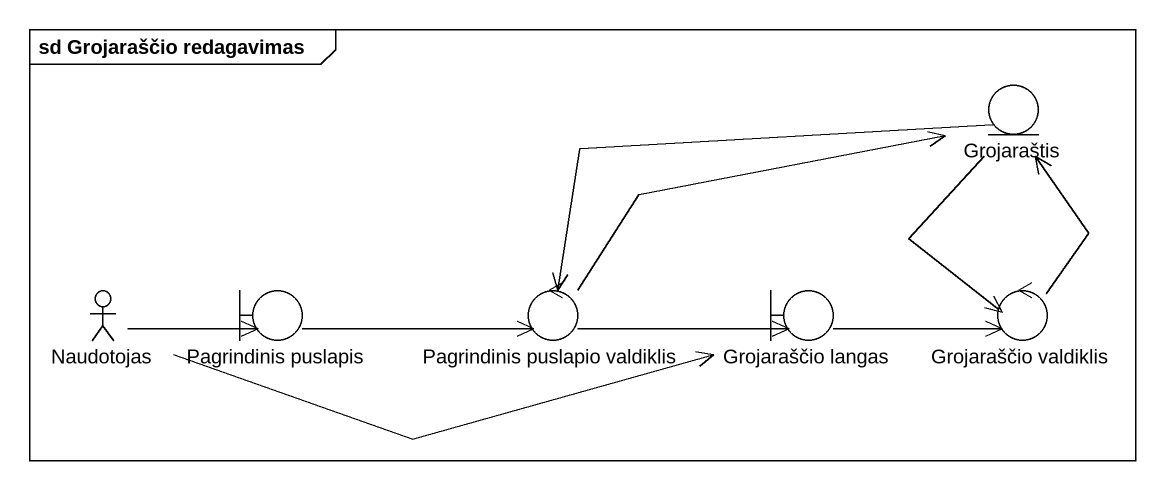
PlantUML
@startuml
mainframe sd Grojaraščio redagavimas
entity Grojaraštis
actor Naudotojas
boundary "Pagrindinis puslapis" as Pagrindinis_puslapis
control "Pagrindinis puslapio valdiklis" as Pagrindinis_puslapio
boundary "Grojaraščio langas" as Grojaraščio_langas
control "Grojaraščio valdiklis" as Grojaraščio_valdiklis
Grojaraštis -left-> Pagrindinis_puslapio
Grojaraštis --> Grojaraščio_valdiklis
Naudotojas -right-> Pagrindinis_puslapis
Naudotojas -right-> Grojaraščio_langas
Pagrindinis_puslapis -right-> Pagrindinis_puslapio
Pagrindinis_puslapio -right-> Grojaraštis
Pagrindinis_puslapio -right-> Grojaraščio_langas
Grojaraščio_langas -right-> Grojaraščio_valdiklis
Grojaraščio_valdiklis -up-> Grojaraštis
@enduml
